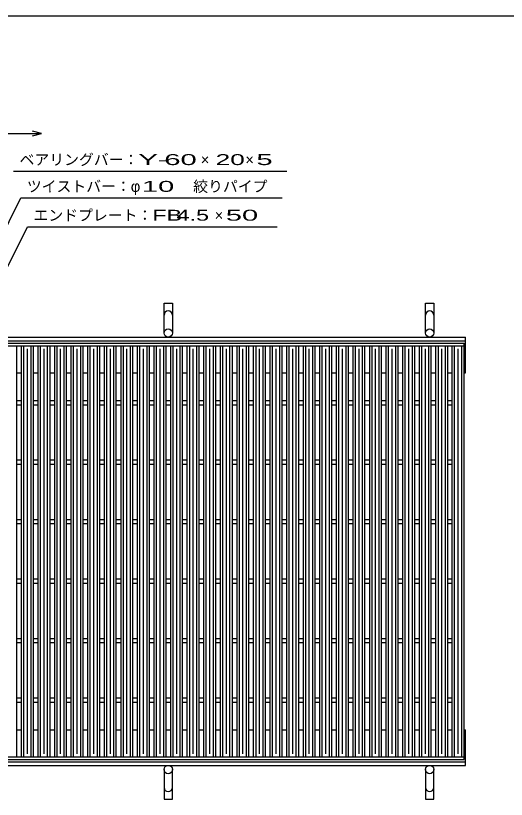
# Model space of a CAD drawing. Units: millimetres, scale not verified. Extents: x -1820 to 1724, y -1285 to 1059.
# Drawn here: x -1185 to -359, y -258 to 1059 of the extents above; entities that cross this region are included whole.
import ezdxf
from ezdxf.enums import TextEntityAlignment as Align

# ---------------------------------------------------------------- set-up
doc = ezdxf.new("R2010")
doc.units = ezdxf.units.MM
doc.header["$LTSCALE"] = 10
for name, color, linetype, lineweight in [('0_2', 150, 'Continuous', 25), ('16', 3, 'Continuous', 25), ('19', 6, 'Continuous', 25), ('22', 2, 'Continuous', 25)]:
    doc.layers.add(name, color=color, linetype=linetype, lineweight=lineweight)
doc.styles.add('ベクトル', font='')
doc.styles.get('ベクトル').set_extended_font_data('ベクトル')

msp = doc.modelspace()

# ---------------------------------------------------------------- linework, layer by layer
at = {"layer": '0_2'}
msp.add_line((-1736, 1059), (1724, 1059), dxfattribs=at)
at = {"layer": '0_2', "color": 4}
for p, q in [((-1441.33, 860.83), (-1141.33, 860.83)), ((-1141.33, 860.83), (-1156.33, 864.83)), ((-1156.33, 856.83), (-1141.33, 860.83))]:
    msp.add_line(p, q, dxfattribs=at)
at = {"layer": '16'}
for p, q in [((-1426, 508.5), (-430, 508.5)), ((-1426, 504), (-430, 504)), ((-1202.8, 504), (-1182.8, 504)), ((-1182.8, -187), (-1182.8, 504)), ((-1174.9, -187), (-1174.9, 504)), ((-1174.9, 504), (-1154.9, 504)), ((-1170.9, -187), (-1170.9, 504)), ((-1158.9, -187), (-1158.9, 504)), ((-1154.9, -187), (-1154.9, 504)), ((-1147, -187), (-1147, 504)), ((-1147, 504), (-1127, 504)), ((-1143, -187), (-1143, 504)), ((-1131, -187), (-1131, 504)), ((-1127, -187), (-1127, 504)), ((-1119.1, -187), (-1119.1, 504)), ((-1119.1, 504), (-1099.1, 504)), ((-1115.1, -187), (-1115.1, 504)), ((-1103.1, -187), (-1103.1, 504)), ((-1099.1, -187), (-1099.1, 504)), ((-1091.2, -187), (-1091.2, 504)), ((-1091.2, 504), (-1071.2, 504)), ((-1087.2, -187), (-1087.2, 504)), ((-1075.2, -187), (-1075.2, 504)), ((-1071.2, -187), (-1071.2, 504)), ((-1063.3, -187), (-1063.3, 504)), ((-1063.3, 504), (-1043.3, 504)), ((-1059.3, -187), (-1059.3, 504)), ((-1047.3, -187), (-1047.3, 504)), ((-1043.3, -187), (-1043.3, 504)), ((-1035.4, -187), (-1035.4, 504)), ((-1035.4, 504), (-1015.4, 504)), ((-1031.4, -187), (-1031.4, 504)), ((-1019.4, -187), (-1019.4, 504)), ((-1015.4, -187), (-1015.4, 504)), ((-1007.5, -187), (-1007.5, 504)), ((-1007.5, 504), (-987.5, 504)), ((-1003.5, -187), (-1003.5, 504)), ((-991.5, -187), (-991.5, 504)), ((-987.5, -187), (-987.5, 504)), ((-979.6, -187), (-979.6, 504)), ((-979.6, 504), (-959.6, 504)), ((-975.6, -187), (-975.6, 504)), ((-963.6, -187), (-963.6, 504)), ((-959.6, -187), (-959.6, 504)), ((-951.7, -187), (-951.7, 504)), ((-951.7, 504), (-931.7, 504)), ((-947.7, -187), (-947.7, 504)), ((-935.7, -187), (-935.7, 504)), ((-931.7, -187), (-931.7, 504)), ((-923.8, -187), (-923.8, 504)), ((-923.8, 504), (-903.8, 504)), ((-919.8, -187), (-919.8, 504)), ((-907.8, -187), (-907.8, 504)), ((-903.8, -187), (-903.8, 504)), ((-895.9, -187), (-895.9, 504)), ((-895.9, 504), (-875.9, 504)), ((-891.9, -187), (-891.9, 504)), ((-879.9, -187), (-879.9, 504)), ((-875.9, -187), (-875.9, 504)), ((-868, -187), (-868, 504)), ((-868, 504), (-848, 504)), ((-864, -187), (-864, 504)), ((-852, -187), (-852, 504)), ((-848, -187), (-848, 504)), ((-840.1, -187), (-840.1, 504)), ((-840.1, 504), (-820.1, 504)), ((-836.1, -187), (-836.1, 504)), ((-824.1, -187), (-824.1, 504)), ((-820.1, -187), (-820.1, 504)), ((-812.2, -187), (-812.2, 504)), ((-812.2, 504), (-792.2, 504)), ((-808.2, -187), (-808.2, 504)), ((-796.2, -187), (-796.2, 504)), ((-792.2, -187), (-792.2, 504)), ((-784.3, -187), (-784.3, 504)), ((-784.3, 504), (-764.3, 504)), ((-780.3, -187), (-780.3, 504)), ((-768.3, -187), (-768.3, 504)), ((-764.3, -187), (-764.3, 504)), ((-756.4, -187), (-756.4, 504)), ((-756.4, 504), (-736.4, 504)), ((-752.4, -187), (-752.4, 504)), ((-740.4, -187), (-740.4, 504)), ((-736.4, -187), (-736.4, 504)), ((-728.5, -187), (-728.5, 504)), ((-728.5, 504), (-708.5, 504)), ((-724.5, -187), (-724.5, 504)), ((-712.5, -187), (-712.5, 504)), ((-708.5, -187), (-708.5, 504)), ((-700.6, -187), (-700.6, 504)), ((-700.6, 504), (-680.6, 504)), ((-696.6, -187), (-696.6, 504)), ((-684.6, -187), (-684.6, 504)), ((-680.6, -187), (-680.6, 504)), ((-672.7, -187), (-672.7, 504)), ((-672.7, 504), (-652.7, 504)), ((-668.7, -187), (-668.7, 504)), ((-656.7, -187), (-656.7, 504)), ((-652.7, -187), (-652.7, 504)), ((-644.8, -187), (-644.8, 504)), ((-644.8, 504), (-624.8, 504)), ((-640.8, -187), (-640.8, 504)), ((-628.8, -187), (-628.8, 504)), ((-624.8, -187), (-624.8, 504)), ((-616.9, -187), (-616.9, 504)), ((-616.9, 504), (-596.9, 504)), ((-612.9, -187), (-612.9, 504)), ((-600.9, -187), (-600.9, 504)), ((-596.9, -187), (-596.9, 504)), ((-589, -187), (-589, 504)), ((-589, 504), (-569, 504)), ((-585, -187), (-585, 504)), ((-573, -187), (-573, 504)), ((-569, -187), (-569, 504)), ((-561.1, -187), (-561.1, 504)), ((-561.1, 504), (-541.1, 504)), ((-557.1, -187), (-557.1, 504)), ((-545.1, -187), (-545.1, 504)), ((-541.1, -187), (-541.1, 504)), ((-533.2, -187), (-533.2, 504)), ((-533.2, 504), (-513.2, 504)), ((-529.2, -187), (-529.2, 504)), ((-517.2, -187), (-517.2, 504)), ((-513.2, -187), (-513.2, 504)), ((-505.3, -187), (-505.3, 504)), ((-505.3, 504), (-485.3, 504)), ((-501.3, -187), (-501.3, 504)), ((-489.3, -187), (-489.3, 504)), ((-485.3, -187), (-485.3, 504)), ((-477.4, -187), (-477.4, 504)), ((-477.4, 504), (-457.4, 504)), ((-473.4, -187), (-473.4, 504)), ((-461.4, -187), (-461.4, 504)), ((-457.4, -187), (-457.4, 504)), ((-450, -187), (-450, 504)), ((-450, 504), (-430, 504)), ((-446, -187), (-446, 504)), ((-434, -187), (-434, 504)), ((-430, 504), (-430, 508.5)), ((-430, -187), (-430, 504)), ((-1164.9, -182), (-1164.9, 499)), ((-1137, -182), (-1137, 499)), ((-1109.1, -182), (-1109.1, 499)), ((-1081.2, -182), (-1081.2, 499)), ((-1053.3, -182), (-1053.3, 499)), ((-1025.4, -182), (-1025.4, 499)), ((-997.5, -182), (-997.5, 499)), ((-969.6, -182), (-969.6, 499)), ((-941.7, -182), (-941.7, 499)), ((-913.8, -182), (-913.8, 499)), ((-885.9, -182), (-885.9, 499)), ((-858, -182), (-858, 499)), ((-830.1, -182), (-830.1, 499)), ((-802.2, -182), (-802.2, 499)), ((-774.3, -182), (-774.3, 499)), ((-746.4, -182), (-746.4, 499)), ((-718.5, -182), (-718.5, 499)), ((-690.6, -182), (-690.6, 499)), ((-662.7, -182), (-662.7, 499)), ((-634.8, -182), (-634.8, 499)), ((-606.9, -182), (-606.9, 499)), ((-579, -182), (-579, 499)), ((-551.1, -182), (-551.1, 499)), ((-523.2, -182), (-523.2, 499)), ((-495.3, -182), (-495.3, 499)), ((-467.4, -182), (-467.4, 499)), ((-440, -182), (-440, 499)), ((-1182.8, 412), (-1174.9, 412)), ((-1154.9, 412), (-1147, 412)), ((-1127, 412), (-1119.1, 412)), ((-1099.1, 412), (-1091.2, 412)), ((-1071.2, 412), (-1063.3, 412)), ((-1043.3, 412), (-1035.4, 412)), ((-1015.4, 412), (-1007.5, 412)), ((-987.5, 412), (-979.6, 412)), ((-959.6, 412), (-951.7, 412)), ((-931.7, 412), (-923.8, 412)), ((-903.8, 412), (-895.9, 412)), ((-875.9, 412), (-868, 412)), ((-848, 412), (-840.1, 412)), ((-820.1, 412), (-812.2, 412)), ((-792.2, 412), (-784.3, 412)), ((-764.3, 412), (-756.4, 412)), ((-736.4, 412), (-728.5, 412)), ((-708.5, 412), (-700.6, 412)), ((-680.6, 412), (-672.7, 412)), ((-652.7, 412), (-644.8, 412)), ((-624.8, 412), (-616.9, 412)), ((-596.9, 412), (-589, 412)), ((-569, 412), (-561.1, 412)), ((-541.1, 412), (-533.2, 412)), ((-513.2, 412), (-505.3, 412)), ((-485.3, 412), (-477.4, 412)), ((-457.4, 412), (-450, 412)), ((-1182.8, 405), (-1174.9, 405)), ((-1154.9, 405), (-1147, 405)), ((-1127, 405), (-1119.1, 405)), ((-1099.1, 405), (-1091.2, 405)), ((-1071.2, 405), (-1063.3, 405)), ((-1043.3, 405), (-1035.4, 405)), ((-1015.4, 405), (-1007.5, 405)), ((-987.5, 405), (-979.6, 405)), ((-959.6, 405), (-951.7, 405)), ((-931.7, 405), (-923.8, 405)), ((-903.8, 405), (-895.9, 405)), ((-875.9, 405), (-868, 405)), ((-848, 405), (-840.1, 405)), ((-820.1, 405), (-812.2, 405)), ((-792.2, 405), (-784.3, 405)), ((-764.3, 405), (-756.4, 405)), ((-736.4, 405), (-728.5, 405)), ((-708.5, 405), (-700.6, 405)), ((-680.6, 405), (-672.7, 405)), ((-652.7, 405), (-644.8, 405)), ((-624.8, 405), (-616.9, 405)), ((-596.9, 405), (-589, 405)), ((-569, 405), (-561.1, 405)), ((-541.1, 405), (-533.2, 405)), ((-513.2, 405), (-505.3, 405)), ((-485.3, 405), (-477.4, 405)), ((-457.4, 405), (-450, 405)), ((-1182.8, 312), (-1174.9, 312)), ((-1182.8, 305), (-1174.9, 305)), ((-1154.9, 312), (-1147, 312)), ((-1154.9, 305), (-1147, 305)), ((-1127, 312), (-1119.1, 312)), ((-1127, 305), (-1119.1, 305)), ((-1099.1, 312), (-1091.2, 312)), ((-1099.1, 305), (-1091.2, 305)), ((-1071.2, 312), (-1063.3, 312)), ((-1071.2, 305), (-1063.3, 305)), ((-1043.3, 312), (-1035.4, 312)), ((-1043.3, 305), (-1035.4, 305)), ((-1015.4, 312), (-1007.5, 312)), ((-1015.4, 305), (-1007.5, 305)), ((-987.5, 312), (-979.6, 312)), ((-987.5, 305), (-979.6, 305)), ((-959.6, 312), (-951.7, 312)), ((-959.6, 305), (-951.7, 305)), ((-931.7, 312), (-923.8, 312)), ((-931.7, 305), (-923.8, 305)), ((-903.8, 312), (-895.9, 312)), ((-903.8, 305), (-895.9, 305)), ((-875.9, 312), (-868, 312)), ((-875.9, 305), (-868, 305)), ((-848, 312), (-840.1, 312)), ((-848, 305), (-840.1, 305)), ((-820.1, 312), (-812.2, 312)), ((-820.1, 305), (-812.2, 305)), ((-792.2, 312), (-784.3, 312)), ((-792.2, 305), (-784.3, 305)), ((-764.3, 312), (-756.4, 312)), ((-764.3, 305), (-756.4, 305)), ((-736.4, 312), (-728.5, 312)), ((-736.4, 305), (-728.5, 305)), ((-708.5, 312), (-700.6, 312)), ((-708.5, 305), (-700.6, 305)), ((-680.6, 312), (-672.7, 312)), ((-680.6, 305), (-672.7, 305)), ((-652.7, 312), (-644.8, 312)), ((-652.7, 305), (-644.8, 305)), ((-624.8, 312), (-616.9, 312)), ((-624.8, 305), (-616.9, 305)), ((-596.9, 312), (-589, 312)), ((-596.9, 305), (-589, 305)), ((-569, 312), (-561.1, 312)), ((-569, 305), (-561.1, 305)), ((-541.1, 312), (-533.2, 312)), ((-541.1, 305), (-533.2, 305)), ((-513.2, 312), (-505.3, 312)), ((-513.2, 305), (-505.3, 305)), ((-485.3, 312), (-477.4, 312)), ((-485.3, 305), (-477.4, 305)), ((-457.4, 312), (-450, 312)), ((-457.4, 305), (-450, 305)), ((-1182.8, 212), (-1174.9, 212)), ((-1154.9, 212), (-1147, 212)), ((-1127, 212), (-1119.1, 212)), ((-1099.1, 212), (-1091.2, 212)), ((-1071.2, 212), (-1063.3, 212)), ((-1043.3, 212), (-1035.4, 212)), ((-1015.4, 212), (-1007.5, 212)), ((-987.5, 212), (-979.6, 212)), ((-959.6, 212), (-951.7, 212)), ((-931.7, 212), (-923.8, 212)), ((-903.8, 212), (-895.9, 212)), ((-875.9, 212), (-868, 212)), ((-848, 212), (-840.1, 212)), ((-820.1, 212), (-812.2, 212)), ((-792.2, 212), (-784.3, 212)), ((-764.3, 212), (-756.4, 212)), ((-736.4, 212), (-728.5, 212)), ((-708.5, 212), (-700.6, 212)), ((-680.6, 212), (-672.7, 212)), ((-652.7, 212), (-644.8, 212)), ((-624.8, 212), (-616.9, 212)), ((-596.9, 212), (-589, 212)), ((-569, 212), (-561.1, 212)), ((-541.1, 212), (-533.2, 212)), ((-513.2, 212), (-505.3, 212)), ((-485.3, 212), (-477.4, 212)), ((-457.4, 212), (-450, 212)), ((-1182.8, 205), (-1174.9, 205)), ((-1154.9, 205), (-1147, 205)), ((-1127, 205), (-1119.1, 205)), ((-1099.1, 205), (-1091.2, 205)), ((-1071.2, 205), (-1063.3, 205)), ((-1043.3, 205), (-1035.4, 205)), ((-1015.4, 205), (-1007.5, 205)), ((-987.5, 205), (-979.6, 205)), ((-959.6, 205), (-951.7, 205)), ((-931.7, 205), (-923.8, 205)), ((-903.8, 205), (-895.9, 205)), ((-875.9, 205), (-868, 205)), ((-848, 205), (-840.1, 205)), ((-820.1, 205), (-812.2, 205)), ((-792.2, 205), (-784.3, 205)), ((-764.3, 205), (-756.4, 205)), ((-736.4, 205), (-728.5, 205)), ((-708.5, 205), (-700.6, 205)), ((-680.6, 205), (-672.7, 205)), ((-652.7, 205), (-644.8, 205)), ((-624.8, 205), (-616.9, 205)), ((-596.9, 205), (-589, 205)), ((-569, 205), (-561.1, 205)), ((-541.1, 205), (-533.2, 205)), ((-513.2, 205), (-505.3, 205)), ((-485.3, 205), (-477.4, 205)), ((-457.4, 205), (-450, 205)), ((-1182.8, 112), (-1174.9, 112)), ((-1154.9, 112), (-1147, 112)), ((-1127, 112), (-1119.1, 112)), ((-1099.1, 112), (-1091.2, 112)), ((-1071.2, 112), (-1063.3, 112)), ((-1043.3, 112), (-1035.4, 112)), ((-1015.4, 112), (-1007.5, 112)), ((-987.5, 112), (-979.6, 112)), ((-959.6, 112), (-951.7, 112)), ((-931.7, 112), (-923.8, 112)), ((-903.8, 112), (-895.9, 112)), ((-875.9, 112), (-868, 112)), ((-848, 112), (-840.1, 112)), ((-820.1, 112), (-812.2, 112)), ((-792.2, 112), (-784.3, 112)), ((-764.3, 112), (-756.4, 112)), ((-736.4, 112), (-728.5, 112)), ((-708.5, 112), (-700.6, 112)), ((-680.6, 112), (-672.7, 112)), ((-652.7, 112), (-644.8, 112)), ((-624.8, 112), (-616.9, 112)), ((-596.9, 112), (-589, 112)), ((-569, 112), (-561.1, 112)), ((-541.1, 112), (-533.2, 112)), ((-513.2, 112), (-505.3, 112)), ((-485.3, 112), (-477.4, 112)), ((-457.4, 112), (-450, 112)), ((-1182.8, 105), (-1174.9, 105)), ((-1154.9, 105), (-1147, 105)), ((-1127, 105), (-1119.1, 105)), ((-1099.1, 105), (-1091.2, 105)), ((-1071.2, 105), (-1063.3, 105)), ((-1043.3, 105), (-1035.4, 105)), ((-1015.4, 105), (-1007.5, 105)), ((-987.5, 105), (-979.6, 105)), ((-959.6, 105), (-951.7, 105)), ((-931.7, 105), (-923.8, 105)), ((-903.8, 105), (-895.9, 105)), ((-875.9, 105), (-868, 105)), ((-848, 105), (-840.1, 105)), ((-820.1, 105), (-812.2, 105)), ((-792.2, 105), (-784.3, 105)), ((-764.3, 105), (-756.4, 105)), ((-736.4, 105), (-728.5, 105)), ((-708.5, 105), (-700.6, 105)), ((-680.6, 105), (-672.7, 105)), ((-652.7, 105), (-644.8, 105)), ((-624.8, 105), (-616.9, 105)), ((-596.9, 105), (-589, 105)), ((-569, 105), (-561.1, 105)), ((-541.1, 105), (-533.2, 105)), ((-513.2, 105), (-505.3, 105)), ((-485.3, 105), (-477.4, 105)), ((-457.4, 105), (-450, 105)), ((-1182.8, 12), (-1174.9, 12)), ((-1182.8, 5), (-1174.9, 5)), ((-1154.9, 12), (-1147, 12)), ((-1154.9, 5), (-1147, 5)), ((-1127, 12), (-1119.1, 12)), ((-1127, 5), (-1119.1, 5)), ((-1099.1, 12), (-1091.2, 12)), ((-1099.1, 5), (-1091.2, 5)), ((-1071.2, 12), (-1063.3, 12)), ((-1071.2, 5), (-1063.3, 5)), ((-1043.3, 12), (-1035.4, 12)), ((-1043.3, 5), (-1035.4, 5)), ((-1015.4, 12), (-1007.5, 12)), ((-1015.4, 5), (-1007.5, 5)), ((-987.5, 12), (-979.6, 12)), ((-987.5, 5), (-979.6, 5)), ((-959.6, 12), (-951.7, 12)), ((-959.6, 5), (-951.7, 5)), ((-931.7, 12), (-923.8, 12)), ((-931.7, 5), (-923.8, 5)), ((-903.8, 12), (-895.9, 12)), ((-903.8, 5), (-895.9, 5)), ((-875.9, 12), (-868, 12)), ((-875.9, 5), (-868, 5)), ((-848, 12), (-840.1, 12)), ((-848, 5), (-840.1, 5)), ((-820.1, 12), (-812.2, 12)), ((-820.1, 5), (-812.2, 5)), ((-792.2, 12), (-784.3, 12)), ((-792.2, 5), (-784.3, 5)), ((-764.3, 12), (-756.4, 12)), ((-764.3, 5), (-756.4, 5)), ((-736.4, 12), (-728.5, 12)), ((-736.4, 5), (-728.5, 5)), ((-708.5, 12), (-700.6, 12)), ((-708.5, 5), (-700.6, 5)), ((-680.6, 12), (-672.7, 12)), ((-680.6, 5), (-672.7, 5)), ((-652.7, 12), (-644.8, 12)), ((-652.7, 5), (-644.8, 5)), ((-624.8, 12), (-616.9, 12)), ((-624.8, 5), (-616.9, 5)), ((-596.9, 12), (-589, 12)), ((-596.9, 5), (-589, 5)), ((-569, 12), (-561.1, 12)), ((-569, 5), (-561.1, 5)), ((-541.1, 12), (-533.2, 12)), ((-541.1, 5), (-533.2, 5)), ((-513.2, 12), (-505.3, 12)), ((-513.2, 5), (-505.3, 5)), ((-485.3, 12), (-477.4, 12)), ((-485.3, 5), (-477.4, 5)), ((-457.4, 12), (-450, 12)), ((-457.4, 5), (-450, 5)), ((-1182.8, -88), (-1174.9, -88)), ((-1154.9, -88), (-1147, -88)), ((-1127, -88), (-1119.1, -88)), ((-1099.1, -88), (-1091.2, -88)), ((-1071.2, -88), (-1063.3, -88)), ((-1043.3, -88), (-1035.4, -88)), ((-1015.4, -88), (-1007.5, -88)), ((-987.5, -88), (-979.6, -88)), ((-959.6, -88), (-951.7, -88)), ((-931.7, -88), (-923.8, -88)), ((-903.8, -88), (-895.9, -88)), ((-875.9, -88), (-868, -88)), ((-848, -88), (-840.1, -88)), ((-820.1, -88), (-812.2, -88)), ((-792.2, -88), (-784.3, -88)), ((-764.3, -88), (-756.4, -88)), ((-736.4, -88), (-728.5, -88)), ((-708.5, -88), (-700.6, -88)), ((-680.6, -88), (-672.7, -88)), ((-652.7, -88), (-644.8, -88)), ((-624.8, -88), (-616.9, -88)), ((-596.9, -88), (-589, -88)), ((-569, -88), (-561.1, -88)), ((-541.1, -88), (-533.2, -88)), ((-513.2, -88), (-505.3, -88)), ((-485.3, -88), (-477.4, -88)), ((-457.4, -88), (-450, -88)), ((-1182.8, -95), (-1174.9, -95)), ((-1154.9, -95), (-1147, -95)), ((-1127, -95), (-1119.1, -95)), ((-1099.1, -95), (-1091.2, -95)), ((-1071.2, -95), (-1063.3, -95)), ((-1043.3, -95), (-1035.4, -95)), ((-1015.4, -95), (-1007.5, -95)), ((-987.5, -95), (-979.6, -95)), ((-959.6, -95), (-951.7, -95)), ((-931.7, -95), (-923.8, -95)), ((-903.8, -95), (-895.9, -95)), ((-875.9, -95), (-868, -95)), ((-848, -95), (-840.1, -95)), ((-820.1, -95), (-812.2, -95)), ((-792.2, -95), (-784.3, -95)), ((-764.3, -95), (-756.4, -95)), ((-736.4, -95), (-728.5, -95)), ((-708.5, -95), (-700.6, -95)), ((-680.6, -95), (-672.7, -95)), ((-652.7, -95), (-644.8, -95)), ((-624.8, -95), (-616.9, -95)), ((-596.9, -95), (-589, -95)), ((-569, -95), (-561.1, -95)), ((-541.1, -95), (-533.2, -95)), ((-513.2, -95), (-505.3, -95)), ((-485.3, -95), (-477.4, -95)), ((-457.4, -95), (-450, -95)), ((-1426, -187), (-430, -187)), ((-1426, -191.5), (-430, -191.5)), ((-1202.8, -187), (-1182.8, -187)), ((-1174.9, -187), (-1154.9, -187)), ((-1147, -187), (-1127, -187)), ((-1119.1, -187), (-1099.1, -187)), ((-1091.2, -187), (-1071.2, -187)), ((-1063.3, -187), (-1043.3, -187)), ((-1035.4, -187), (-1015.4, -187)), ((-1007.5, -187), (-987.5, -187)), ((-979.6, -187), (-959.6, -187)), ((-951.7, -187), (-931.7, -187)), ((-923.8, -187), (-903.8, -187)), ((-895.9, -187), (-875.9, -187)), ((-868, -187), (-848, -187)), ((-840.1, -187), (-820.1, -187)), ((-812.2, -187), (-792.2, -187)), ((-784.3, -187), (-764.3, -187)), ((-756.4, -187), (-736.4, -187)), ((-728.5, -187), (-708.5, -187)), ((-700.6, -187), (-680.6, -187)), ((-672.7, -187), (-652.7, -187)), ((-644.8, -187), (-624.8, -187)), ((-616.9, -187), (-596.9, -187)), ((-589, -187), (-569, -187)), ((-561.1, -187), (-541.1, -187)), ((-533.2, -187), (-513.2, -187)), ((-505.3, -187), (-485.3, -187)), ((-477.4, -187), (-457.4, -187)), ((-450, -187), (-430, -187)), ((-430, -191.5), (-430, -187))]:
    msp.add_line(p, q, dxfattribs=at)
at = {"layer": '19'}
for p, q in [((-935, 525.5), (-935, 575.5)), ((-935, 575.5), (-921, 575.5)), ((-921, 575.5), (-921, 525.5)), ((-495, 525.5), (-495, 575.5)), ((-495, 575.5), (-481, 575.5)), ((-481, 575.5), (-481, 525.5)), ((-1428, 518.5), (-428, 518.5)), ((-428, 458.5), (-428, 518.5)), ((-1428, 512.5), (-428, 512.5)), ((-1182.8, 458.5), (-1174.9, 458.5)), ((-1154.9, 458.5), (-1147, 458.5)), ((-1127, 458.5), (-1119.1, 458.5)), ((-1099.1, 458.5), (-1091.2, 458.5)), ((-1071.2, 458.5), (-1063.3, 458.5)), ((-1043.3, 458.5), (-1035.4, 458.5)), ((-1015.4, 458.5), (-1007.5, 458.5)), ((-987.5, 458.5), (-979.6, 458.5)), ((-959.6, 458.5), (-951.7, 458.5)), ((-931.7, 458.5), (-923.8, 458.5)), ((-903.8, 458.5), (-895.9, 458.5)), ((-875.9, 458.5), (-868, 458.5)), ((-848, 458.5), (-840.1, 458.5)), ((-820.1, 458.5), (-812.2, 458.5)), ((-792.2, 458.5), (-784.3, 458.5)), ((-764.3, 458.5), (-756.4, 458.5)), ((-736.4, 458.5), (-728.5, 458.5)), ((-708.5, 458.5), (-700.6, 458.5)), ((-680.6, 458.5), (-672.7, 458.5)), ((-652.7, 458.5), (-644.8, 458.5)), ((-624.8, 458.5), (-616.9, 458.5)), ((-596.9, 458.5), (-589, 458.5)), ((-569, 458.5), (-561.1, 458.5)), ((-541.1, 458.5), (-533.7, 458.5)), ((-513.2, 458.5), (-505.8, 458.5)), ((-485.3, 458.5), (-477.9, 458.5)), ((-457.4, 458.5), (-450, 458.5)), ((-430, 458.5), (-428, 458.5)), ((-1182.8, -141.5), (-1174.9, -141.5)), ((-1154.9, -141.5), (-1147, -141.5)), ((-1127, -141.5), (-1119.1, -141.5)), ((-1099.1, -141.5), (-1091.2, -141.5)), ((-1071.2, -141.5), (-1063.3, -141.5)), ((-1043.3, -141.5), (-1035.4, -141.5)), ((-1015.4, -141.5), (-1007.5, -141.5)), ((-987.5, -141.5), (-979.6, -141.5)), ((-959.6, -141.5), (-951.7, -141.5)), ((-931.7, -141.5), (-923.8, -141.5)), ((-903.8, -141.5), (-895.9, -141.5)), ((-875.9, -141.5), (-868, -141.5)), ((-848, -141.5), (-840.1, -141.5)), ((-820.1, -141.5), (-812.2, -141.5)), ((-792.2, -141.5), (-784.3, -141.5)), ((-764.3, -141.5), (-756.4, -141.5)), ((-736.4, -141.5), (-728.5, -141.5)), ((-708.5, -141.5), (-700.6, -141.5)), ((-680.6, -141.5), (-672.7, -141.5)), ((-652.7, -141.5), (-644.8, -141.5)), ((-624.8, -141.5), (-616.9, -141.5)), ((-596.9, -141.5), (-589, -141.5)), ((-569, -141.5), (-561.1, -141.5)), ((-541.1, -141.5), (-533.7, -141.5)), ((-513.2, -141.5), (-505.8, -141.5)), ((-485.3, -141.5), (-477.9, -141.5)), ((-457.4, -141.5), (-450, -141.5)), ((-430, -141.5), (-428, -141.5)), ((-428, -201.5), (-428, -141.5)), ((-1428, -195.5), (-428, -195.5)), ((-1428, -201.5), (-428, -201.5)), ((-935, -208.5), (-935, -258.5)), ((-921, -258.5), (-921, -208.5)), ((-495, -208.5), (-495, -258.5)), ((-481, -258.5), (-481, -208.5)), ((-935, -258.5), (-921, -258.5)), ((-495, -258.5), (-481, -258.5))]:
    msp.add_line(p, q, dxfattribs=at)
for centre in [(-928, 525.5), (-488, 525.5), (-928, -208.5), (-488, -208.5)]:
    msp.add_circle(centre, 7, dxfattribs=at)
for centre, start, end in [((-928, 555.5), 0, 180), ((-488, 555.5), 0, 180), ((-928, -238.5), 180, 0), ((-488, -238.5), 180, 0)]:
    msp.add_arc(centre, 7, start, end, dxfattribs=at)
at = {"layer": '22', "color": 4}
for p, q in [((-1188.25, 797.5), (-728.25, 797.5)), ((-1346.25, 412), (-1176, 752.5)), ((-1176, 752.5), (-736, 752.5)), ((-1262.55, 508.5), (-1164.8, 704)), ((-1164.8, 704), (-744.8, 704))]:
    msp.add_line(p, q, dxfattribs=at)

# ---------------------------------------------------------------- texts
at = {"layer": '22', "style": 'ベクトル'}
for s, p in [('ベアリングバー：', (-1178.25, 817)), ('×', (-873.25, 817)), ('×', (-798.25, 817)), ('ツイストバー：', (-1166, 772)), ('絞りパイプ', (-886, 772)), ('φ', (-991, 772)), ('エンドプレート：', (-1154.8, 723.5)), ('×', (-849.8, 723.5))]:
    msp.add_text(s, height=18.33, dxfattribs=at).set_placement(p, align=Align.MIDDLE_LEFT)
for s, width, p in [('Y-', 2, (-978.25, 817)), (' 60 ', 2, (-948.25, 817)), ('20', 1.8, (-848.25, 817)), (' 5 ', 2, (-793.25, 817)), (' 10 ', 2, (-986, 772)), ('FB', 1.6, (-954.8, 723.5)), (' 4.5 ', 1.6, (-924.8, 723.5)), (' 50 ', 2, (-844.8, 723.5))]:
    msp.add_text(s, height=18.33, dxfattribs=dict(at, width=width)).set_placement(p, align=Align.MIDDLE_LEFT)

doc.saveas('drawing.dxf')
